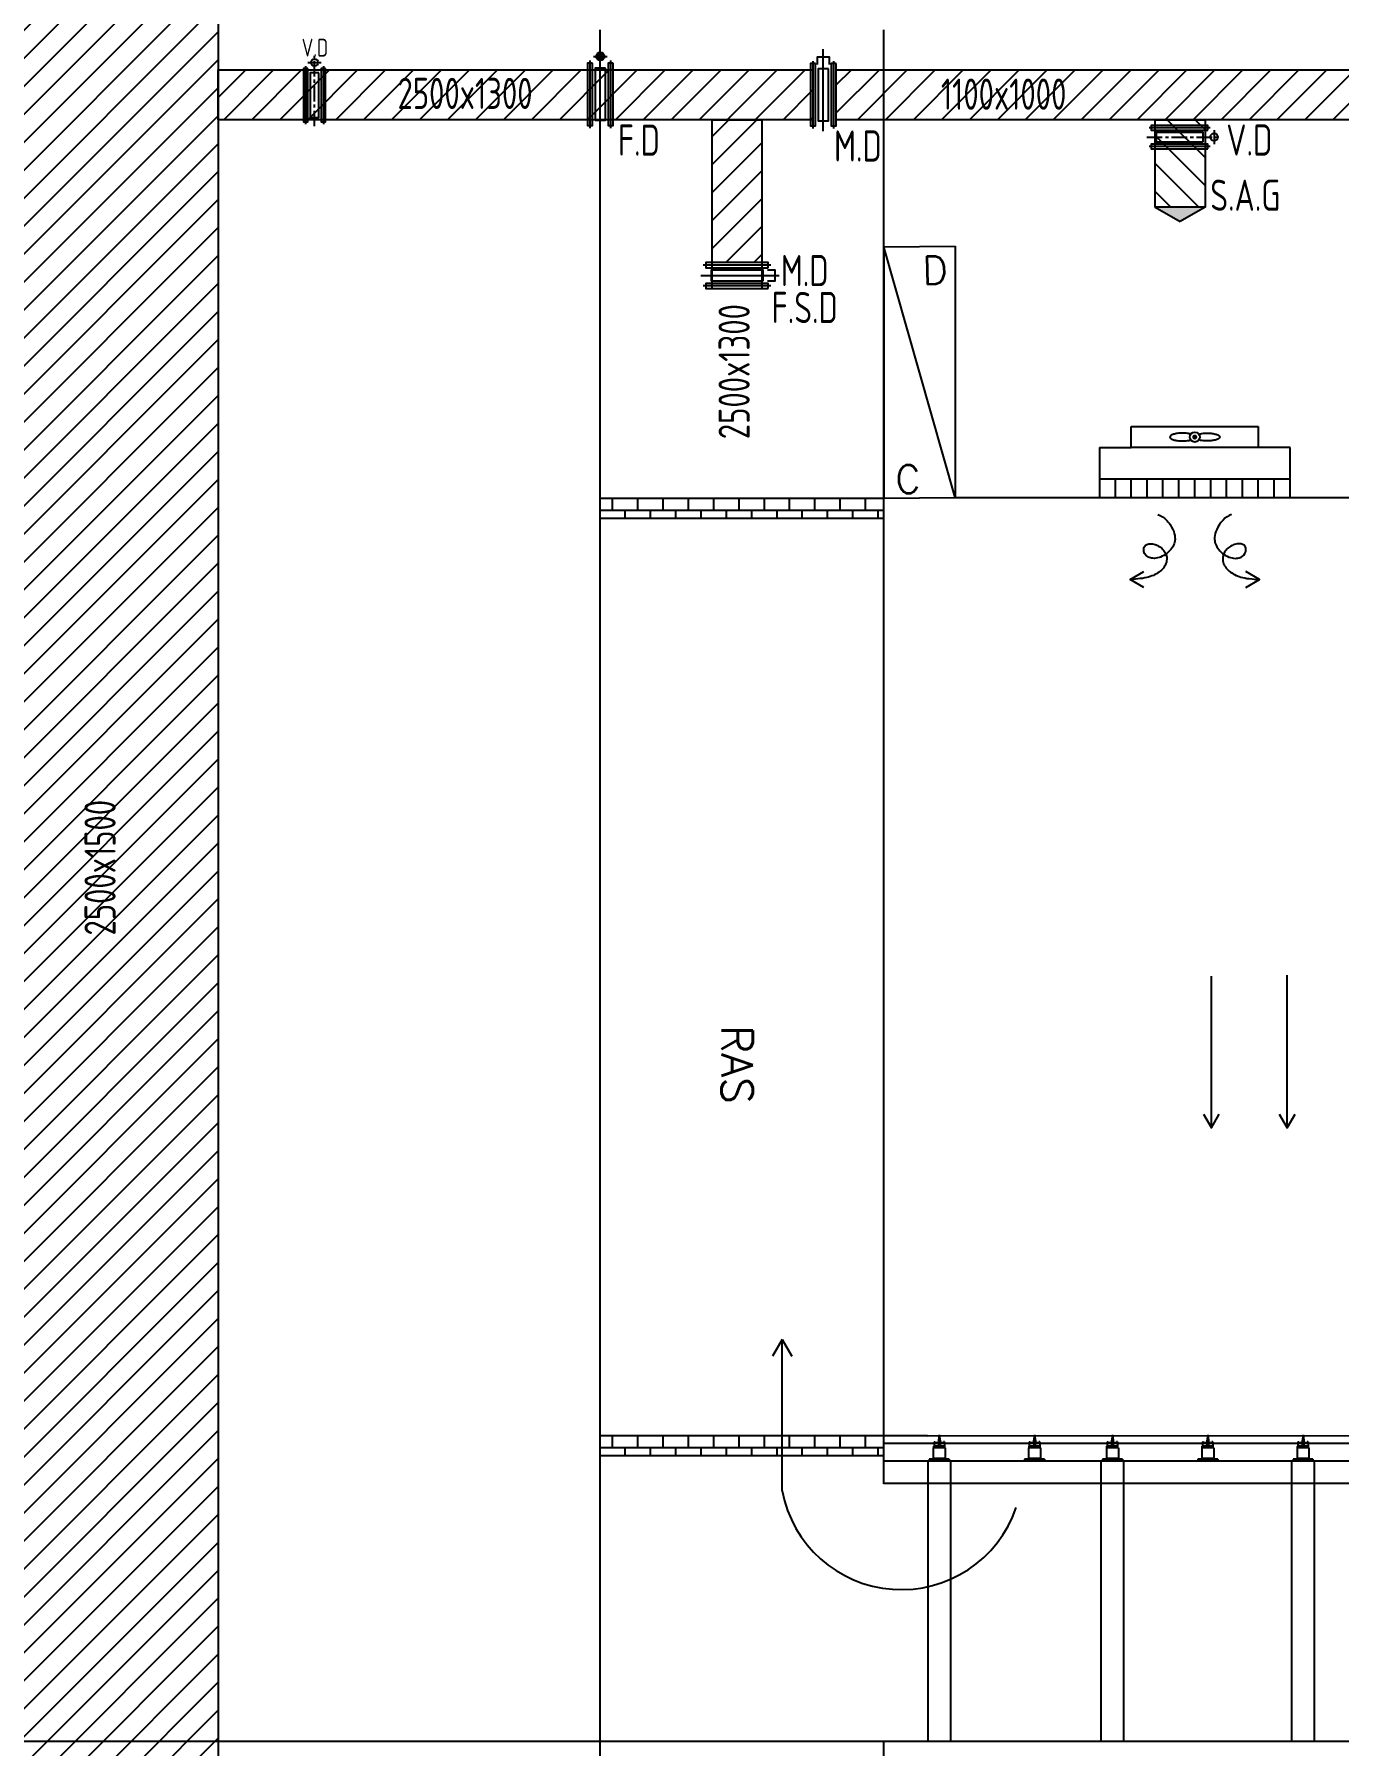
# Model space of a CAD drawing. Header units: millimetres. Extents: x 108 to 3316, y 96 to 2090.
# Drawn here: x 2461.9 to 2566.6, y 1491.8 to 1629.1 of the extents above; entities that cross this region are included whole.
import ezdxf
from ezdxf.enums import TextEntityAlignment as Align

# ---------------------------------------------------------------- set-up
doc = ezdxf.new("R2010")
doc.units = ezdxf.units.MM
doc.linetypes.add('CENTER', pattern=[2, 1.25, -0.25, 0.25, -0.25])
for name, color, linetype in [('M-CEQPM-MAU', 22, 'Continuous'), ('M-CMDUCT-LINE', 15, 'Continuous'), ('M-FM-LINE3', 3, 'Continuous'), ('M-HVAC-CMDUCT', 150, 'Continuous'), ('U-EX-TXT', 4, 'Continuous')]:
    doc.layers.add(name, color=color, linetype=linetype)
doc.styles.add('AA-TXT', font='isocp.shx', dxfattribs={"bigfont": 'chineset.shx'})
doc.styles.add('STDTEXT', font='simplex.shx', dxfattribs={"bigfont": 'china.shx'})

msp = doc.modelspace()

# ---------------------------------------------------------------- hatches: boundary and pattern name
at = {"layer": 'M-CEQPM-MAU'}
h = msp.add_hatch(dxfattribs=at)
h.set_pattern_fill('AR-B88', color=252, scale=0.01)
h.set_pattern_definition([(360, (-38382.6473, -83153.597), (1e-15, 2.032), []), (90, (-38382.6473, -83153.5969), (-1.016, 2.032), [2.032, -2.032])])
h.paths.add_polyline_path([(2530.08, 1591.92), (2507.33, 1591.92), (2507.33, 1590.31), (2530.08, 1590.31)])
h = msp.add_hatch(dxfattribs=at)
h.set_pattern_fill('AR-B88', color=252, scale=0.01)
h.set_pattern_definition([(360, (-38382.6473, -83228.8248), (1e-15, 2.032), []), (90, (-38382.6473, -83228.8248), (-1.016, 2.032), [2.032, -2.032])])
h.paths.add_polyline_path([(2530.08, 1516.69), (2507.33, 1516.69), (2507.33, 1515.08), (2530.08, 1515.08)])
at = {"layer": 'M-CMDUCT-LINE'}
h = msp.add_hatch(dxfattribs=at)
h.set_pattern_fill('ANSI31', color=256, scale=0.5, style=0)
h.set_pattern_definition([(45, (-38596.6318, -80968.6413), (-1.122532015, 1.122532015), [])])
h.paths.add_polyline_path([(2457.85, 1198.5), (2476.65, 1198.5), (2476.65, 1798.89), (2469.91, 1804.72), (2457.85, 1790.95)])
h = msp.add_hatch(dxfattribs=at)
h.set_pattern_fill('ANSI31', color=256, scale=0.5, style=0)
h.set_pattern_definition([(45, (3357.5911, 1449.8405), (-1.122532, 1.122532), [])])
h.paths.add_polyline_path([(2476.65, 1626.29), (2524.39, 1626.29), (2524.39, 1622.29), (2476.65, 1622.29)])
h = msp.add_hatch(dxfattribs=at)
h.set_pattern_fill('ANSI31', color=256, scale=0.5, style=0)
h.set_pattern_definition([(45, (3363.5603, 1449.8405), (-1.122532, 1.122532), [])])
h.paths.add_polyline_path([(2526.27, 1626.29), (2644.28, 1626.29), (2644.28, 1622.29), (2526.27, 1622.29)])
h = msp.add_hatch(dxfattribs=at)
h.set_pattern_fill('ANSI31', color=256, scale=0.5, style=0)
h.set_pattern_definition([(45, (-5e-13, 137.3604), (-1.122532, 1.122532), [])])
h.paths.add_polyline_path([(2520.3, 1622.29), (2516.3, 1622.29), (2516.3, 1610.82), (2520.3, 1610.82)])
h = msp.add_hatch(dxfattribs=at)
h.set_pattern_fill('ANSI31', color=256, scale=0.5, angle=-90, style=0)
h.set_pattern_definition([(315, (2379.4241, 787.6738), (1.122532, 1.122532), [])])
h.paths.add_polyline_path([(2555.88, 1622.29), (2555.88, 1615.26), (2551.88, 1615.26), (2551.88, 1622.29)])
at = {"layer": 'M-FM-LINE3', "linetype": 'Continuous'}
h = msp.add_hatch(color=256, dxfattribs=at)
edge = h.paths.add_edge_path()
edge.add_arc((2507.33, 1627.37), 0.333, 0, 360)
at = {"layer": 'M-HVAC-CMDUCT'}
msp.add_hatch(color=256, dxfattribs=at).paths.add_polyline_path([(2555.88, 1615.26), (2551.88, 1615.26), (2553.88, 1614.11)])

# ---------------------------------------------------------------- linework, layer by layer
at = {"color": 252}
for points in [[(2507.33, 1591.92), (2530.08, 1591.92)], [(2507.33, 1590.31), (2530.08, 1590.31)], [(2507.33, 1516.69), (2530.08, 1516.69)], [(2507.33, 1515.08), (2530.08, 1515.08)]]:
    msp.add_lwpolyline(points, dxfattribs=at)
at = {"layer": 'M-CEQPM-MAU', "color": 252, "ltscale": 0.1}
for p, q in [((2530.08, 1512.8), (2530.08, 1629.5)), ((2549.95, 1595.97), (2549.95, 1597.67)), ((2549.95, 1597.67), (2560.15, 1597.67)), ((2560.15, 1597.67), (2560.15, 1595.97)), ((2547.4, 1595.97), (2549.95, 1595.97)), ((2547.4, 1595.97), (2547.4, 1591.97)), ((2560.15, 1595.97), (2549.95, 1595.97)), ((2562.7, 1595.97), (2560.15, 1595.97)), ((2562.7, 1591.97), (2562.7, 1595.97)), ((2547.4, 1593.47), (2562.7, 1593.47)), ((2548.68, 1591.97), (2548.68, 1593.47)), ((2549.95, 1591.97), (2549.95, 1593.47)), ((2551.23, 1591.97), (2551.23, 1593.47)), ((2552.5, 1591.97), (2552.5, 1593.47)), ((2553.78, 1591.97), (2553.78, 1593.47)), ((2555.05, 1591.97), (2555.05, 1593.47)), ((2556.33, 1591.97), (2556.33, 1593.47)), ((2557.6, 1591.97), (2557.6, 1593.47)), ((2558.88, 1591.97), (2558.88, 1593.47)), ((2560.15, 1591.97), (2560.15, 1593.47)), ((2561.43, 1591.97), (2561.43, 1593.47)), ((2535.82, 1591.97), (2659.18, 1591.97)), ((2547.4, 1591.97), (2562.7, 1591.97)), ((2530.08, 1516.69), (2533.6, 1516.69)), ((2533.6, 1516.67), (2639.3, 1516.69)), ((2534.54, 1516.74), (2534.44, 1516.11)), ((2534.54, 1516.74), (2534.64, 1516.11)), ((2542.19, 1516.74), (2542.09, 1516.11)), ((2542.19, 1516.74), (2542.29, 1516.11)), ((2548.44, 1516.74), (2548.34, 1516.11)), ((2548.44, 1516.74), (2548.54, 1516.11)), ((2556.09, 1516.74), (2555.99, 1516.11)), ((2556.09, 1516.74), (2556.19, 1516.11)), ((2563.74, 1516.74), (2563.64, 1516.11)), ((2563.74, 1516.74), (2563.84, 1516.11)), ((2533.6, 1516.05), (2530.08, 1516.05)), ((2639.3, 1516.05), (2533.6, 1516.04)), ((2534.06, 1515.71), (2534.06, 1514.86)), ((2535.02, 1515.71), (2534.06, 1515.71)), ((2534.98, 1515.84), (2534.1, 1515.84)), ((2534.1, 1515.71), (2534.1, 1515.84)), ((2534.12, 1516.17), (2534.2, 1516.17)), ((2534.12, 1516.17), (2534.12, 1515.84)), ((2534.2, 1516.17), (2534.2, 1516.11)), ((2534.49, 1516.11), (2534.2, 1516.11)), ((2534.49, 1516.17), (2534.47, 1515.84)), ((2534.59, 1516.17), (2534.49, 1516.17)), ((2534.59, 1516.17), (2534.6, 1515.84)), ((2534.87, 1516.11), (2534.59, 1516.11)), ((2534.87, 1516.17), (2534.87, 1516.11)), ((2534.95, 1516.17), (2534.87, 1516.17)), ((2534.95, 1516.17), (2534.95, 1515.84)), ((2534.98, 1515.71), (2534.98, 1515.84)), ((2535.02, 1515.71), (2535.02, 1514.86)), ((2541.71, 1515.71), (2541.71, 1514.86)), ((2542.67, 1515.71), (2541.71, 1515.71)), ((2542.63, 1515.84), (2541.75, 1515.84)), ((2541.75, 1515.71), (2541.75, 1515.84)), ((2541.77, 1516.17), (2541.85, 1516.17)), ((2541.77, 1516.17), (2541.77, 1515.84)), ((2541.85, 1516.17), (2541.85, 1516.11)), ((2542.14, 1516.11), (2541.85, 1516.11)), ((2542.14, 1516.17), (2542.12, 1515.84)), ((2542.24, 1516.17), (2542.14, 1516.17)), ((2542.24, 1516.17), (2542.25, 1515.84)), ((2542.52, 1516.11), (2542.24, 1516.11)), ((2542.52, 1516.17), (2542.52, 1516.11)), ((2542.6, 1516.17), (2542.52, 1516.17)), ((2542.6, 1516.17), (2542.6, 1515.84)), ((2542.63, 1515.71), (2542.63, 1515.84)), ((2542.67, 1515.71), (2542.67, 1514.86)), ((2547.96, 1515.71), (2547.96, 1514.86)), ((2548.92, 1515.71), (2547.96, 1515.71)), ((2548.88, 1515.84), (2548, 1515.84)), ((2548, 1515.71), (2548, 1515.84)), ((2548.02, 1516.17), (2548.1, 1516.17)), ((2548.02, 1516.17), (2548.02, 1515.84)), ((2548.1, 1516.17), (2548.1, 1516.11)), ((2548.39, 1516.11), (2548.1, 1516.11)), ((2548.39, 1516.17), (2548.37, 1515.84)), ((2548.49, 1516.17), (2548.39, 1516.17)), ((2548.49, 1516.17), (2548.5, 1515.84)), ((2548.77, 1516.11), (2548.49, 1516.11)), ((2548.77, 1516.17), (2548.77, 1516.11)), ((2548.85, 1516.17), (2548.77, 1516.17)), ((2548.85, 1516.17), (2548.85, 1515.84)), ((2548.88, 1515.71), (2548.88, 1515.84)), ((2548.92, 1515.71), (2548.92, 1514.86)), ((2555.61, 1515.71), (2555.61, 1514.86)), ((2556.57, 1515.71), (2555.61, 1515.71)), ((2556.53, 1515.84), (2555.65, 1515.84)), ((2555.65, 1515.71), (2555.65, 1515.84)), ((2555.67, 1516.17), (2555.75, 1516.17)), ((2555.67, 1516.17), (2555.67, 1515.84)), ((2555.75, 1516.17), (2555.75, 1516.11)), ((2556.04, 1516.11), (2555.75, 1516.11)), ((2556.04, 1516.17), (2556.02, 1515.84)), ((2556.14, 1516.17), (2556.04, 1516.17)), ((2556.14, 1516.17), (2556.15, 1515.84)), ((2556.42, 1516.11), (2556.14, 1516.11)), ((2556.42, 1516.17), (2556.42, 1516.11)), ((2556.5, 1516.17), (2556.42, 1516.17)), ((2556.5, 1516.17), (2556.5, 1515.84)), ((2556.53, 1515.71), (2556.53, 1515.84)), ((2556.57, 1515.71), (2556.57, 1514.86)), ((2563.26, 1515.71), (2563.26, 1514.86)), ((2564.22, 1515.71), (2563.26, 1515.71)), ((2564.18, 1515.84), (2563.3, 1515.84)), ((2563.3, 1515.71), (2563.3, 1515.84)), ((2563.32, 1516.17), (2563.4, 1516.17)), ((2563.32, 1516.17), (2563.32, 1515.84)), ((2563.4, 1516.17), (2563.4, 1516.11)), ((2563.69, 1516.11), (2563.4, 1516.11)), ((2563.69, 1516.17), (2563.67, 1515.84)), ((2563.79, 1516.17), (2563.69, 1516.17)), ((2563.79, 1516.17), (2563.8, 1515.84)), ((2564.07, 1516.11), (2563.79, 1516.11)), ((2564.07, 1516.17), (2564.07, 1516.11)), ((2564.15, 1516.17), (2564.07, 1516.17)), ((2564.15, 1516.17), (2564.15, 1515.84)), ((2564.18, 1515.71), (2564.18, 1515.84)), ((2564.22, 1515.71), (2564.22, 1514.86)), ((2535.34, 1514.78), (2533.74, 1514.78)), ((2533.74, 1514.78), (2533.74, 1514.65)), ((2535.34, 1514.65), (2533.74, 1514.65)), ((2534.06, 1514.86), (2535.02, 1514.86)), ((2534.11, 1514.86), (2534.11, 1514.79)), ((2534.97, 1514.86), (2534.97, 1514.78)), ((2535.34, 1514.78), (2535.34, 1514.65)), ((2542.99, 1514.78), (2541.39, 1514.78)), ((2541.39, 1514.78), (2541.39, 1514.65)), ((2542.99, 1514.65), (2541.39, 1514.65)), ((2541.71, 1514.86), (2542.67, 1514.86)), ((2541.76, 1514.86), (2541.76, 1514.79)), ((2542.62, 1514.86), (2542.62, 1514.78)), ((2542.99, 1514.78), (2542.99, 1514.65)), ((2549.24, 1514.78), (2547.64, 1514.78)), ((2547.64, 1514.78), (2547.64, 1514.65)), ((2549.24, 1514.65), (2547.64, 1514.65)), ((2547.96, 1514.86), (2548.92, 1514.86)), ((2548.01, 1514.86), (2548.01, 1514.79)), ((2548.87, 1514.86), (2548.87, 1514.78)), ((2549.24, 1514.78), (2549.24, 1514.65)), ((2556.89, 1514.78), (2555.29, 1514.78)), ((2555.29, 1514.78), (2555.29, 1514.65)), ((2556.89, 1514.65), (2555.29, 1514.65)), ((2555.61, 1514.86), (2556.57, 1514.86)), ((2555.66, 1514.86), (2555.66, 1514.79)), ((2556.52, 1514.86), (2556.52, 1514.78)), ((2556.89, 1514.78), (2556.89, 1514.65)), ((2564.54, 1514.78), (2562.94, 1514.78)), ((2562.94, 1514.78), (2562.94, 1514.65)), ((2564.54, 1514.65), (2562.94, 1514.65)), ((2563.26, 1514.86), (2564.22, 1514.86)), ((2563.31, 1514.86), (2563.31, 1514.79)), ((2564.17, 1514.86), (2564.17, 1514.78)), ((2564.54, 1514.78), (2564.54, 1514.65)), ((2530.08, 1375.44), (2530.08, 1492.14))]:
    msp.add_line(p, q, dxfattribs=at)
at = {"layer": 'M-CEQPM-MAU', "color": 252}
for p, q in [((2530.08, 1612.09), (2530.08, 1591.92)), ((2530.08, 1591.92), (2535.82, 1591.97))]:
    msp.add_line(p, q, dxfattribs=at)
msp.add_lwpolyline([(2535.82, 1612.14), (2535.82, 1591.97), (2530.08, 1612.09)], close=True, dxfattribs=at)
at = {"layer": 'M-CEQPM-MAU', "color": 252, "ltscale": 0.1}
for points in [[(2554.73, 1597.05, 0.03966), (2554.46, 1597.11, 0.032614), (2554.05, 1597.14, 0.032614), (2553.64, 1597.11, 0.044087), (2553.35, 1597.04, 0.086721), (2553.1, 1596.92, 0.233651), (2553.05, 1596.82, 0.233651), (2553.1, 1596.73, 0.086721), (2553.35, 1596.6, 0.044087), (2553.64, 1596.53, 0.032614), (2554.05, 1596.51, 0.032614), (2554.46, 1596.53, 0.03966), (2554.73, 1596.59)], [(2555.38, 1597.05, -0.03966), (2555.65, 1597.11, -0.032614), (2556.06, 1597.14, -0.032614), (2556.46, 1597.11, -0.044087), (2556.76, 1597.04, -0.086721), (2557.01, 1596.92, -0.233651), (2557.05, 1596.82, -0.233651), (2557.01, 1596.73, -0.086721), (2556.76, 1596.6, -0.044087), (2556.46, 1596.53, -0.032614), (2556.06, 1596.51, -0.032614), (2555.65, 1596.53, -0.03966), (2555.38, 1596.59)]]:
    msp.add_lwpolyline(points, format="xyb", dxfattribs=at)
at = {"layer": 'M-CEQPM-MAU', "color": 252, "ltscale": 0.1, "const_width": 0.2}
msp.add_lwpolyline([(2555.15, 1596.82, -1), (2554.95, 1596.82, -1)], format="xyb", close=True, dxfattribs=at)
at = {"layer": 'M-CEQPM-MAU', "color": 252, "ltscale": 0.1}
for points in [[(2530.08, 1514.65), (2533.6, 1514.65)], [(2639.3, 1512.85), (2530.08, 1512.85), (2530.08, 1514.65), (2639.3, 1514.65)]]:
    msp.add_lwpolyline(points, dxfattribs=at)
for points in [[(2533.64, 1492.14), (2533.64, 1514.65), (2535.44, 1514.65), (2535.44, 1492.14)], [(2547.54, 1492.14), (2547.54, 1514.65), (2549.34, 1514.65), (2549.34, 1492.14)], [(2562.84, 1492.14), (2562.84, 1514.65), (2564.64, 1514.65), (2564.64, 1492.14)]]:
    msp.add_lwpolyline(points, close=True, dxfattribs=at)
msp.add_circle((2555.05, 1596.82), 0.4, dxfattribs=at)
at = {"layer": 'M-FM-LINE3', "linetype": 'CENTER'}
for p, q in [((2507.33, 1621.42), (2507.33, 1628)), ((2483.85, 1626.88), (2484.92, 1626.88)), ((2484.39, 1621.76), (2484.39, 1627.42)), ((2506.79, 1627.37), (2507.87, 1627.37)), ((2551.19, 1620.89), (2557.17, 1620.89)), ((2556.6, 1621.46), (2556.6, 1620.32))]:
    msp.add_line(p, q, dxfattribs=at)
at = {"layer": 'M-FM-LINE3'}
for p, q in [((2525.23, 1621.38), (2525.23, 1627.96)), ((2483.67, 1626.59), (2483.67, 1621.94)), ((2485.1, 1626.59), (2485.1, 1621.94)), ((2506.5, 1627.04), (2506.5, 1621.62)), ((2508.16, 1627.04), (2508.16, 1621.62)), ((2524.4, 1627), (2524.4, 1621.58)), ((2526.06, 1627), (2526.06, 1621.58)), ((2556.3, 1621.64), (2551.38, 1621.64)), ((2556.3, 1620.13), (2551.38, 1620.13)), ((2521.01, 1610.61), (2515.59, 1610.61)), ((2515.39, 1609.78), (2521.69, 1609.78)), ((2521.01, 1608.95), (2515.59, 1608.95))]:
    msp.add_line(p, q, dxfattribs=at)
for points in [[(2483.85, 1626.41), (2483.49, 1626.41), (2483.49, 1622.11), (2483.85, 1622.11)], [(2485.28, 1626.41), (2484.92, 1626.41), (2484.92, 1622.11), (2485.28, 1622.11)], [(2506.71, 1626.83), (2506.29, 1626.83), (2506.29, 1621.83), (2506.71, 1621.83)], [(2507.75, 1626.42), (2506.91, 1626.42), (2506.91, 1622.25), (2507.75, 1622.25)], [(2508.37, 1626.83), (2507.96, 1626.83), (2507.96, 1621.83), (2508.37, 1621.83)], [(2524.61, 1626.79), (2524.19, 1626.79), (2524.19, 1621.79), (2524.61, 1621.79)], [(2525.65, 1626.38), (2524.81, 1626.38), (2524.81, 1622.21), (2525.65, 1622.21)], [(2526.27, 1626.79), (2525.86, 1626.79), (2525.86, 1621.79), (2526.27, 1621.79)], [(2484.74, 1626.06), (2484.03, 1626.06), (2484.03, 1622.47), (2484.74, 1622.47)], [(2556.11, 1621.46), (2556.11, 1621.83), (2551.56, 1621.83), (2551.56, 1621.46)], [(2555.73, 1620.51), (2555.73, 1621.27), (2551.94, 1621.27), (2551.94, 1620.51)], [(2556.11, 1619.94), (2556.11, 1620.32), (2551.56, 1620.32), (2551.56, 1619.94)], [(2520.8, 1610.4), (2520.8, 1610.82), (2515.8, 1610.82), (2515.8, 1610.4)], [(2520.39, 1609.36), (2520.39, 1610.2), (2516.22, 1610.2), (2516.22, 1609.36)], [(2520.8, 1608.74), (2520.8, 1609.15), (2515.8, 1609.15), (2515.8, 1608.74)]]:
    msp.add_lwpolyline(points, close=True, dxfattribs=at)
for points in [[(2524.77, 1626.73), (2524.77, 1627.33), (2525.69, 1627.33), (2525.69, 1626.73)], [(2520.74, 1610.24), (2521.34, 1610.24), (2521.34, 1609.32), (2520.74, 1609.32)]]:
    msp.add_lwpolyline(points, dxfattribs=at)
for centre, radius in [((2484.39, 1626.88), 0.287), ((2507.33, 1627.37), 0.333), ((2556.6, 1620.89), 0.303)]:
    msp.add_circle(centre, radius, dxfattribs=at)
at = {"layer": 'M-HVAC-CMDUCT'}
for p, q in [((2555.88, 1615.26), (2551.88, 1615.26)), ((2551.88, 1615.26), (2553.88, 1614.11)), ((2555.88, 1615.26), (2553.88, 1614.11))]:
    msp.add_line(p, q, dxfattribs=at)
at = {"layer": 'M-HVAC-CMDUCT', "color": 252}
for p, q in [((2556.39, 1541.39), (2556.39, 1553.56)), ((2562.47, 1541.39), (2562.47, 1553.62))]:
    msp.add_line(p, q, dxfattribs=at)
at = {"layer": 'M-HVAC-CMDUCT'}
for points in [[(2476.65, 1798.89), (2476.65, 1198.5), (2457.85, 1198.5), (2457.85, 1790.95)], [(2516.3, 1608.74), (2516.3, 1622.29), (2520.3, 1622.29), (2520.3, 1608.74)]]:
    msp.add_lwpolyline(points, dxfattribs=at)
at = {"layer": 'M-HVAC-CMDUCT', "color": 252}
for points in [[(2507.33, 1492.14), (2507.33, 1629.5)], [(2555.75, 1542.49), (2556.39, 1541.39), (2557.02, 1542.49)], [(2561.83, 1542.49), (2562.47, 1541.39), (2563.11, 1542.49)], [(2521.92, 1524.4), (2521.14, 1523.05)], [(2521.92, 1512.25), (2521.92, 1524.4)], [(2521.92, 1524.4), (2522.7, 1523.05)], [(2773.52, 1492.14), (2406.14, 1492.14)], [(2507.33, 1354.78), (2507.33, 1492.14)]]:
    msp.add_lwpolyline(points, dxfattribs=at)
at = {"layer": 'M-HVAC-CMDUCT'}
for points in [[(2476.65, 1626.29), (2524.39, 1626.29), (2524.39, 1622.29), (2476.65, 1622.29)], [(2526.27, 1626.29), (2644.28, 1626.29), (2644.28, 1622.29), (2526.27, 1622.29)], [(2555.88, 1622.29), (2555.88, 1615.26), (2551.88, 1615.26), (2551.88, 1622.29)]]:
    msp.add_lwpolyline(points, close=True, dxfattribs=at)
at = {"layer": 'M-HVAC-CMDUCT', "color": 252, "ltscale": 0.1}
for points in [[(2552.09, 1590.6, -0.140241), (2552.77, 1590.15, -0.038232), (2553.01, 1589.89), (2553.07, 1589.79), (2553.19, 1589.59), (2553.29, 1589.41), (2553.36, 1589.23), (2553.41, 1589.07), (2553.44, 1588.92), (2553.46, 1588.77), (2553.47, 1588.63), (2553.46, 1588.5), (2553.43, 1588.37), (2553.4, 1588.25), (2553.35, 1588.13), (2553.28, 1588.01), (2553.21, 1587.9), (2553.12, 1587.79), (2553.03, 1587.68), (2552.92, 1587.58), (2552.81, 1587.48), (2552.69, 1587.39), (2552.57, 1587.32), (2552.44, 1587.25), (2552.31, 1587.19), (2552.18, 1587.15), (2552.05, 1587.12), (2551.93, 1587.1), (2551.81, 1587.08), (2551.69, 1587.09), (2551.58, 1587.1), (2551.49, 1587.12), (2551.4, 1587.15), (2551.32, 1587.19), (2551.25, 1587.23, -0.282011), (2550.95, 1587.81, -0.222152), (2551.09, 1588.13, -0.123311), (2551.35, 1588.24), (2551.45, 1588.25), (2551.55, 1588.25), (2551.65, 1588.25), (2551.76, 1588.23), (2551.86, 1588.2), (2551.96, 1588.17), (2552.06, 1588.12), (2552.15, 1588.07), (2552.24, 1588.02), (2552.32, 1587.95), (2552.4, 1587.89), (2552.47, 1587.82), (2552.54, 1587.75), (2552.6, 1587.67), (2552.65, 1587.59), (2552.69, 1587.51), (2552.73, 1587.43), (2552.76, 1587.35), (2552.78, 1587.26), (2552.8, 1587.17), (2552.8, 1587.07), (2552.8, 1586.98), (2552.79, 1586.88), (2552.77, 1586.78), (2552.74, 1586.68), (2552.7, 1586.59), (2552.65, 1586.49), (2552.59, 1586.4), (2552.53, 1586.31), (2552.45, 1586.22), (2552.37, 1586.13), (2552.28, 1586.05), (2552.18, 1585.98), (2552.08, 1585.91), (2551.97, 1585.84), (2551.85, 1585.78), (2551.74, 1585.72), (2551.61, 1585.67), (2551.48, 1585.62), (2551.34, 1585.58), (2551.19, 1585.54), (2551.04, 1585.51), (2550.86, 1585.48), (2550.68, 1585.46), (2550.48, 1585.44), (2550.28, 1585.42), (2550.07, 1585.4), (2549.86, 1585.39)], [(2558.01, 1590.6, 0.140241), (2557.33, 1590.15, 0.038232), (2557.1, 1589.89), (2557.03, 1589.79), (2556.91, 1589.59), (2556.81, 1589.41), (2556.74, 1589.23), (2556.69, 1589.07), (2556.66, 1588.92), (2556.64, 1588.77), (2556.64, 1588.63), (2556.65, 1588.5), (2556.67, 1588.37), (2556.71, 1588.25), (2556.76, 1588.13), (2556.82, 1588.01), (2556.89, 1587.9), (2556.98, 1587.79), (2557.07, 1587.68), (2557.18, 1587.58), (2557.29, 1587.48), (2557.41, 1587.39), (2557.53, 1587.32), (2557.66, 1587.25), (2557.79, 1587.19), (2557.92, 1587.15), (2558.05, 1587.12), (2558.17, 1587.1), (2558.29, 1587.08), (2558.41, 1587.09), (2558.52, 1587.1), (2558.61, 1587.12), (2558.7, 1587.15), (2558.78, 1587.19), (2558.85, 1587.23, 0.282011), (2559.15, 1587.81, 0.222152), (2559.01, 1588.13, 0.123311), (2558.75, 1588.24), (2558.66, 1588.25), (2558.55, 1588.25), (2558.45, 1588.25), (2558.34, 1588.23), (2558.24, 1588.2), (2558.14, 1588.17), (2558.04, 1588.12), (2557.95, 1588.07), (2557.86, 1588.02), (2557.78, 1587.95), (2557.7, 1587.89), (2557.63, 1587.82), (2557.56, 1587.75), (2557.5, 1587.67), (2557.45, 1587.59), (2557.41, 1587.51), (2557.37, 1587.43), (2557.34, 1587.35), (2557.32, 1587.26), (2557.3, 1587.17), (2557.3, 1587.07), (2557.3, 1586.98), (2557.31, 1586.88), (2557.33, 1586.78), (2557.36, 1586.68), (2557.4, 1586.59), (2557.45, 1586.49), (2557.51, 1586.4), (2557.57, 1586.31), (2557.65, 1586.22), (2557.73, 1586.13), (2557.82, 1586.05), (2557.92, 1585.98), (2558.02, 1585.91), (2558.13, 1585.84), (2558.25, 1585.78), (2558.37, 1585.72), (2558.49, 1585.67), (2558.62, 1585.62), (2558.76, 1585.58), (2558.91, 1585.54), (2559.07, 1585.51), (2559.24, 1585.48), (2559.42, 1585.46), (2559.62, 1585.44), (2559.82, 1585.42), (2560.04, 1585.4), (2560.25, 1585.39)]]:
    msp.add_lwpolyline(points, format="xyb", dxfattribs=at)
for points in [[(2550.96, 1584.75), (2549.86, 1585.39), (2550.96, 1586.03)], [(2559.14, 1584.75), (2560.25, 1585.39), (2559.14, 1586.03)]]:
    msp.add_lwpolyline(points, dxfattribs=at)
at = {"layer": 'M-HVAC-CMDUCT', "color": 252}
msp.add_arc((2531.5, 1514.07), 9.75, 190.7191, 341.0261, dxfattribs=at)

# ---------------------------------------------------------------- texts
at = {"layer": 'M-CEQPM-MAU', "color": 252, "style": 'STDTEXT'}
for s, p in [('D', (2534.2, 1610.21)), ('C', (2532.02, 1593.44))]:
    msp.add_text(s, height=2.25, rotation=1, dxfattribs=at).set_placement(p, align=Align.MIDDLE)
msp.add_text('RAS', height=2.5, rotation=270, dxfattribs=at).set_placement((2518.32, 1549.62), align=Align.MIDDLE_LEFT)
at = {"layer": 'U-EX-TXT', "style": 'AA-TXT', "width": 0.8}
for s, height, p in [('V.D', 1.438, (2484.42, 1628.07)), ('2500x1300', 2.5, (2496.47, 1624.4)), ('1100x1000', 2.5, (2539.71, 1624.34)), ('F.D', 2.5, (2510.43, 1620.65)), ('M.D', 2.5, (2528.01, 1620.18)), ('V.D', 2.5, (2559.43, 1620.66)), ('S.A.G', 2.5, (2559.11, 1616.23)), ('M.D', 2.5, (2523.74, 1610.18)), ('F.S.D', 2.5, (2523.74, 1607.22))]:
    msp.add_text(s, height=height, dxfattribs=at).set_placement(p, align=Align.MIDDLE_CENTER)
for s, p in [('2500x1300', (2518.07, 1602.07)), ('2500x1500', (2467.17, 1562.26))]:
    msp.add_text(s, height=2.5, rotation=90, dxfattribs=at).set_placement(p, align=Align.MIDDLE_CENTER)

doc.saveas('drawing.dxf')
